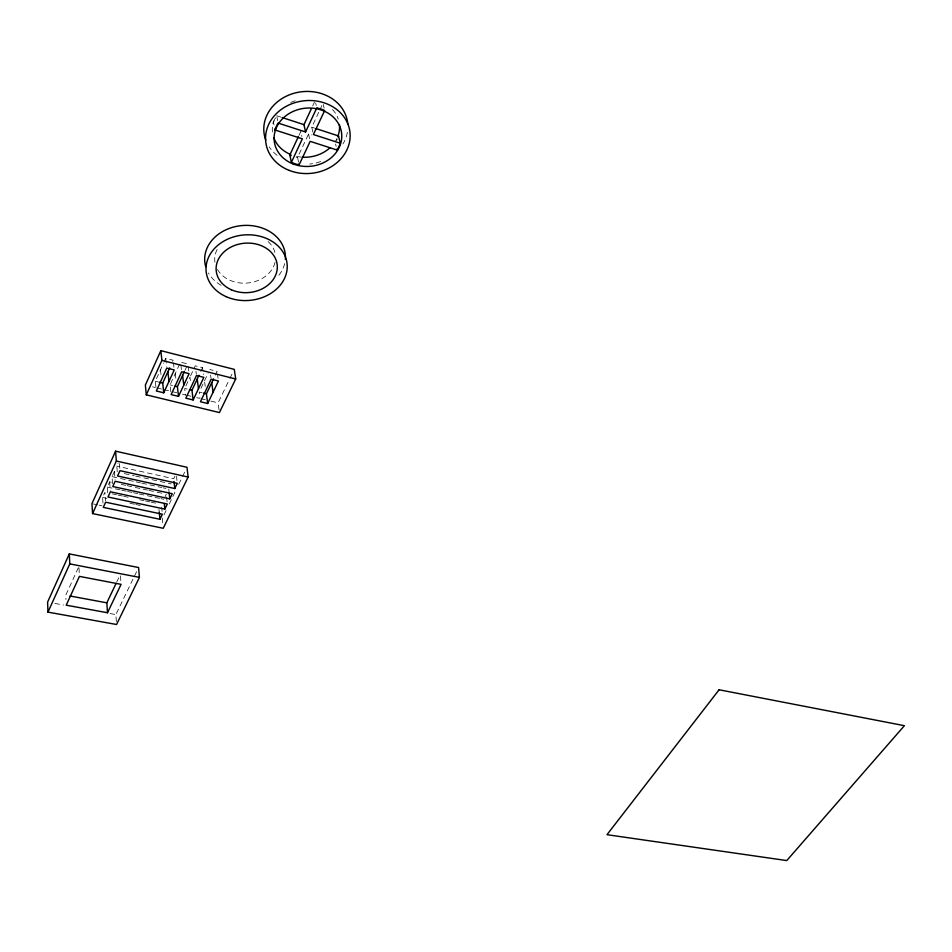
<?xml version="1.0" encoding="UTF-8"?>
<svg xmlns="http://www.w3.org/2000/svg" width="952" height="952" viewBox="0 0 952 952"><rect width="100%" height="100%" fill="white"/><g stroke="black" fill="none" stroke-linecap="round" stroke-linejoin="round"><path stroke-width="0.71" stroke-dasharray="4.76 3.57" d="M102.983 503.108L102.59 497.444L104.934 492.279L105.529 500.776M107.695 492.755L107.29 487.091L109.659 481.879L112.562 482.509M112.55 483.711L112.027 476.654L114.418 471.395L117.263 472.013M117.251 471.752L116.81 466.111L118.012 463.457M155.902 386.798L155.319 381.228L163.387 363.462M163.97 362.188L165.707 358.357L173.133 360.237L171.396 364.057M78.314 567.737L65.759 595.202L65.95 599.486M170.836 391.819L170.063 384.858L180.535 362.105L187.913 363.973M184.974 370.304L186.735 366.508M298.952 135.422L300.772 131.507L301.832 136.398M312.649 105.981L314.517 101.971M185.854 385.965L189.948 377.194L190.459 381.359M190.543 375.933L195.255 365.83L202.574 367.686L203.466 374.588M298.547 162.054L297.583 157.449L308.555 134.03L311.363 134.946M312.839 132.078L311.756 127.199L319.229 111.241M319.86 109.908L322.347 104.589M200.789 371.458L202.574 367.686M200.967 388.309L203.918 382.085M204.501 380.836L208.071 373.291M116.668 582.196L119.738 575.746M215.33 375.124L217.115 371.363L209.856 369.531M165.077 496.742L166.302 494.183M174.966 476.131L173.716 478.737L116.81 466.111M116.358 621.668L115.858 614.587L136.695 571.45M166.076 510.593L162.28 518.459L162.97 525.48M169.254 504.024L175.585 490.899M178.75 484.342L181.927 477.785M182.558 476.464L185.723 469.907M219.043 409.788L218.091 402.875L229.301 379.681M229.92 378.396L233.038 371.946M54.859 603.437L63.57 605.032M110.051 613.528L115.858 614.587M93.379 503.953L97.687 504.857M99.127 505.167L101.995 505.762M102.59 497.444L106.933 498.372M130.067 503.299L134.41 504.215M135.85 504.524L140.194 505.452M112.181 493.838L116.525 494.766M117.977 495.076L122.32 496.004M123.76 496.313L128.103 497.242M139.694 499.729L144.038 500.657M145.489 500.966L149.833 501.906M151.285 502.216L155.628 503.144M121.273 484.401L125.64 485.353M127.092 485.675L141.61 488.828M143.062 489.138L147.429 490.09M148.881 490.399L163.399 493.552M107.29 487.091L120.345 489.911M121.796 490.22L126.152 491.161M127.592 491.47L131.947 492.41M133.399 492.731L137.754 493.66M139.194 493.981L153.7 497.111M155.152 497.42L159.508 498.36M160.959 498.669L163.851 499.3M112.027 476.654L119.119 478.202M120.547 478.511L134.732 481.617M136.148 481.926L140.396 482.854M141.812 483.164L161.673 487.507M163.09 487.817L165.934 488.435M124.355 473.584L134.303 475.774M135.719 476.083L166.981 482.973M168.397 483.283L171.241 483.902M152.487 386.821L155.343 387.523M156.771 387.869L162.471 389.261M163.899 389.618L171.027 391.355M172.455 391.712L176.739 392.76M182.439 394.152L185.295 394.854M186.723 395.199L190.995 396.246M196.707 397.638L199.551 398.341M200.979 398.686L205.263 399.733M210.963 401.137L218.091 402.875M155.319 381.228L157.782 381.835M170.063 384.858L172.502 385.465M187.116 389.059L184.688 388.464L185.509 395.401M202.086 392.748L199.206 392.045L199.908 397.579M275.473 117.834A33.725 29.107 -6.6 0 0 273.522 122.653L276.247 123.546M276.663 115.739L280.757 117.072M311.756 127.199L314.565 128.127M335.604 144.073L336.151 146.358M323.252 104.47L324.108 108.1M315.695 103.066L316.243 105.482M308.555 134.03L309.626 138.921M276.913 116.953L277.651 120.618M273.522 122.653L273.986 124.95M217.496 374.124L218.067 378.253M210.594 375.052L210.975 377.813M204.692 382.216L205.227 386.369M195.957 371.363L196.302 374.124M188.246 366.746L188.758 370.887M180.868 364.878L181.523 370.411M175.275 373.541L175.918 379.086M173.454 363.01L173.93 367.163M165.707 358.357L166.624 366.675M176.513 476.333L176.977 480.522M160.495 369.84L161.078 375.409M168.766 489.054L169.063 491.863M166.588 496.992L167.171 502.596M161.697 507.19L162.114 511.402M158.984 509.451L159.258 512.259M119.44 463.624L119.881 469.265M114.418 471.395L115.061 479.868M120.452 575.865L120.88 581.529M109.659 481.879L110.277 490.363M78.98 567.856L79.361 574.972M284.66 263.585A40.424 32.796 -4.5 0 1 277.103 277.329M221.173 285.326A40.424 32.796 -4.5 0 1 208.417 272.998M275.021 262.383A30.476 24.716 -4.5 0 1 248.734 282.899A30.476 24.716 -4.5 0 1 217.472 269.487M214.926 262.24A30.476 24.716 -4.5 0 1 217.71 248.424M268.119 241.57A30.476 24.716 -4.5 0 1 274.973 252.685M337.246 139.206A33.725 29.107 -6.6 0 1 336.615 140.468M297.583 157.449A33.725 29.107 -6.6 0 1 296.072 157.116M347.385 132.364A42.126 36.378 -6.6 0 1 342.946 143.966M320.705 161.542A42.126 36.378 -6.6 0 1 309.709 164.065M277.127 155.343A42.126 36.378 -6.6 0 1 269.261 146.929M336.925 138.504A33.701 29.095 -6.6 0 1 335.639 140.896M301.344 157.104A33.701 29.095 -6.6 0 1 296.25 156.283M272.45 131.995A33.701 29.095 -6.6 0 1 273.664 120.737M290.765 102.507A33.701 29.095 -6.6 0 1 296.215 100.46M332.534 109.48A33.701 29.095 -6.6 0 1 338.257 119.095"/><path stroke-width="1.43" d="M69.306 553.909L47.6 602.104L47.969 612.124L116.561 624.5L139.42 577.388L138.587 567.523L69.306 553.909L69.793 563.893L47.969 612.124M115.585 451.177L91.951 503.656L92.57 513.58L163.244 528.289L188.115 477.047L186.997 467.289L115.585 451.177L116.346 461.042L92.57 513.58M160.852 350.657L145.358 385.072L146.299 394.842L219.412 412.561L235.703 378.991L234.275 369.376L160.852 350.657L161.9 360.38L146.299 394.842M163.744 392.795L174.24 369.935L166.779 368.067L156.33 390.986L163.744 392.795L162.709 383.049L169.646 367.877M178.512 396.389L189.091 373.66L181.689 371.804L171.146 394.592L178.512 396.389L177.393 386.667L184.39 371.577M315.981 128.591L338.531 135.957L340.28 143.252A33.879 29.155 -6.8 0 1 337.02 150.023L310.173 141.36L299.13 164.827A33.879 29.155 -6.8 0 1 291.36 162.375L289.836 154.998L298.345 136.719M278.151 123.07L305.556 131.971L303.962 124.652L311.411 108.647M291.36 162.375L302.355 138.837L274.985 129.996L274.807 129.079M305.556 131.971L316.802 107.909M193.149 399.959L203.835 377.349L196.481 375.505L185.842 398.186L193.149 399.959L191.959 390.26L199.016 375.243M324.68 110.527L313.387 134.518L340.28 143.252M107.493 612.743L121.082 584.35L79.444 576.388L66.212 605.186L107.493 612.743L106.826 602.83L116.049 583.481M207.679 403.505L218.448 381.014L211.154 379.193L200.432 401.744L207.679 403.505L206.417 393.819L213.534 378.884M159.948 519.28L162.387 514.211L105.624 502.192L103.268 507.356L159.948 519.28L159.258 512.259M164.839 509.118L167.314 504.001L110.372 491.779L107.992 496.992L164.839 509.118L164.28 503.501M169.789 498.86L172.276 493.707L115.156 481.272L112.764 486.531L169.789 498.86L169.206 493.267M174.763 488.531L177.274 483.318L119.988 470.681L117.572 475.988L174.763 488.531L174.026 481.533M70.008 595.988L106.826 602.83M69.793 563.893L139.42 577.388M116.346 461.042L188.115 477.047M159.02 382.145L162.709 383.049M174.954 386.072L177.393 386.667M189.531 389.665L191.959 390.26M203.526 393.105L206.417 393.819M161.9 360.38L235.703 378.991M282.125 117.524L303.962 124.652M336.806 149.107L337.02 150.023M298.928 163.899L299.13 164.827M211.749 382.644L213.046 392.307M197.242 379.027L198.468 388.713M182.629 375.374L183.772 385.072M167.897 371.697L168.968 381.419M205.703 266.679A40.424 32.796 -4.5 0 1 241.867 225.576A40.424 32.796 -4.5 0 1 285.338 259.42M274.985 129.996A33.879 29.155 -6.8 0 1 277.889 123.474M317.313 108.016A33.879 29.155 -6.8 0 1 324.215 110.313M338.531 135.957A33.725 29.107 -6.6 0 1 338.15 137.052M291.229 155.581A33.725 29.107 -6.6 0 1 289.836 154.998M265.775 140.146A42.126 36.378 -6.6 0 1 297.869 92.344A42.126 36.378 -6.6 0 1 347.789 124.034M339.471 124.914A33.701 29.095 -6.6 0 1 337.972 136.041M330.035 147.715A33.701 29.095 -6.6 0 1 302.403 157.175M290.693 154.521A33.701 29.095 -6.6 0 1 273.843 137.802M719.093 689.772L606.983 834.69L786.768 860.572L904.4 725.686L719.093 689.772M226.124 296.655A40.662 32.844 -4.7 0 0 287.23 266.691A40.662 32.844 -4.7 0 0 226.493 239.702A40.662 32.844 -4.7 0 0 226.124 296.655M231.36 289.765A30.642 24.752 -4.7 0 0 277.318 267.06A30.642 24.752 -4.7 0 0 231.443 246.842A30.642 24.752 -4.7 0 0 231.36 289.765M289.372 170.456A42.388 36.45 -6.8 0 0 350.05 133.125A42.388 36.45 -6.8 0 0 284.136 107.528A42.388 36.45 -6.8 0 0 289.372 170.456M293.24 164.006A33.903 29.155 -6.8 0 0 341.685 134.018A33.903 29.155 -6.8 0 0 288.873 113.693A33.903 29.155 -6.8 0 0 293.24 164.006"/></g></svg>
